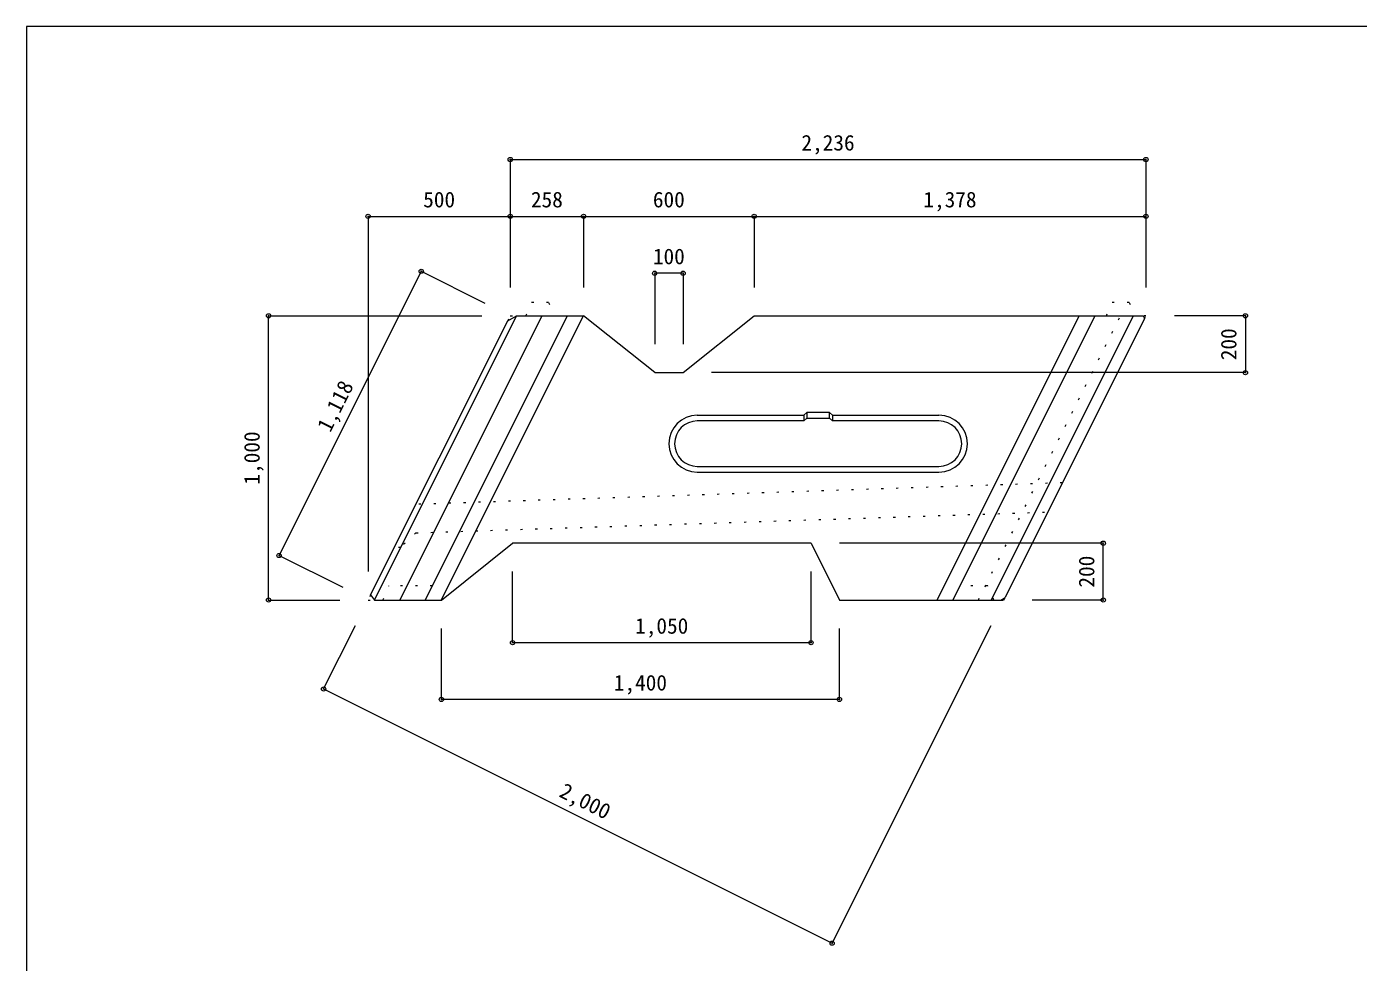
# Model space of a CAD drawing. Units: millimetres, scale not verified. Extents: x 165 to 8745, y 150 to 6150.
# Drawn here: x 165 to 4850, y 2858 to 6150 of the extents above; entities that cross this region are included whole.
import ezdxf
from ezdxf.enums import TextEntityAlignment as Align

# ---------------------------------------------------------------- set-up
doc = ezdxf.new("R2010")
doc.units = ezdxf.units.MM
doc.header["$LTSCALE"] = 30
doc.header["$PDMODE"] = 32
doc.header["$PDSIZE"] = 15
doc.linetypes.add('DOTTED', pattern=[1.75, 0.25, -1.5])
for name, color, linetype, lineweight in [('_0-0_', 7, 'Continuous', 18), ('_0-1_', 7, 'Continuous', 18), ('_0-2_', 4, 'Continuous', 9)]:
    doc.layers.add(name, color=color, linetype=linetype, lineweight=lineweight)
doc.styles.add('ＭＳ ゴシック', font='')
doc.styles.get('ＭＳ ゴシック').set_extended_font_data('MS Gothic')

msp = doc.modelspace()

# ---------------------------------------------------------------- linework, layer by layer
at = {"layer": '_0-0_'}
for p, q in [((8745, 6150), (165, 6150)), ((165, 6150), (165, 150))]:
    msp.add_line(p, q, dxfattribs=at)
at = {"layer": '_0-1_', "linetype": 'DOTTED'}
for p, q in [((1921.23, 5132.5), (1941.23, 5179.5)), ((2001.23, 5179.5), (1941.23, 5179.5)), ((2001.23, 5179.5), (2021.23, 5132.5)), ((3963.45, 5132.5), (3983.45, 5179.5)), ((4043.45, 5179.5), (3983.45, 5179.5)), ((4043.45, 5179.5), (4063.45, 5132.5)), ((1857.29, 5114.61), (1866.23, 5132.5)), ((1866.23, 5132.5), (1888.59, 5132.5)), ((3512.86, 4132.5), (4012.86, 5132.5)), ((4102.3, 5132.5), (4092.3, 5132.5)), ((4097.83, 5123.56), (4102.3, 5132.5)), ((3808.47, 4544.83), (1534.43, 4468.9)), ((1534.48, 4368.9), (3757.11, 4442.12)), ((1534.48, 4368.9), (1481.12, 4317.55)), ((1481.12, 4317.55), (1458.76, 4317.55)), ((1418.23, 4132.5), (1439.51, 4182.5)), ((1592.48, 4182.5), (1439.51, 4182.5)), ((3546.03, 4182.5), (3448.42, 4182.5)), ((3567.3, 4132.5), (3546.03, 4182.5)), ((1375.18, 4150.39), (1366.23, 4132.5)), ((1366.23, 4132.5), (1388.59, 4132.5)), ((3592.3, 4132.5), (3602.3, 4132.5)), ((3602.3, 4132.5), (3606.77, 4141.44))]:
    msp.add_line(p, q, dxfattribs=at)
at = {"layer": '_0-1_'}
for p, q in [((1375.18, 4150.39), (1857.29, 5114.61)), ((1388.59, 4132.5), (1888.59, 5132.5)), ((1478.04, 4132.5), (1978.04, 5132.5)), ((1567.48, 4132.5), (2067.48, 5132.5)), ((1623.38, 4132.5), (2123.38, 5132.5)), ((1857.29, 5114.61), (1888.59, 5132.5)), ((1888.59, 5132.5), (2124.23, 5132.5)), ((2374.23, 4932.5), (2124.23, 5132.5)), ((2474.23, 4932.5), (2724.23, 5132.5)), ((2724.23, 5132.5), (4092.3, 5132.5)), ((3367.51, 4132.5), (3867.51, 5132.5)), ((3423.42, 4132.5), (3923.42, 5132.5)), ((4057.58, 5132.5), (3557.58, 4132.5)), ((4097.83, 5123.56), (3606.77, 4141.44)), ((4092.3, 5132.5), (4097.83, 5123.56)), ((2374.23, 4932.5), (2474.23, 4932.5)), ((2524.23, 4782.5), (2899.23, 4782.5)), ((2909.23, 4792.5), (2899.23, 4782.5)), ((2899.23, 4782.5), (2899.23, 4762.5)), ((2909.23, 4792.5), (2909.23, 4772.5)), ((2989.23, 4792.5), (2909.23, 4792.5)), ((2989.23, 4792.5), (2999.23, 4782.5)), ((2989.23, 4772.5), (2989.23, 4792.5)), ((2999.23, 4782.5), (2999.23, 4762.5)), ((2999.23, 4782.5), (3374.23, 4782.5)), ((2899.23, 4762.5), (2524.23, 4762.5)), ((2909.23, 4772.5), (2899.23, 4762.5)), ((2909.23, 4772.5), (2989.23, 4772.5)), ((2989.23, 4772.5), (2999.23, 4762.5)), ((3374.23, 4762.5), (2999.23, 4762.5)), ((2524.23, 4602.5), (3374.23, 4602.5)), ((2524.23, 4582.5), (3374.23, 4582.5)), ((1624.23, 4132.5), (1874.23, 4332.5)), ((2924.23, 4332.5), (1874.23, 4332.5)), ((2924.23, 4332.5), (3024.23, 4132.5)), ((1375.18, 4150.39), (1388.59, 4132.5)), ((1388.59, 4132.5), (1624.23, 4132.5)), ((3024.23, 4132.5), (3592.3, 4132.5)), ((3592.3, 4132.5), (3606.77, 4141.44))]:
    msp.add_line(p, q, dxfattribs=at)
for centre, radius, start, end in [((2524.23, 4682.5), 100, 90, 270), ((3374.23, 4682.5), 100, 270, 90), ((2524.23, 4682.5), 80, 90, 270), ((3374.23, 4682.5), 80, 270, 90)]:
    msp.add_arc(centre, radius, start, end, dxfattribs=at)
at = {"layer": '_0-2_'}
for p, q in [((1866.23, 5682.5), (1866.23, 5232.5)), ((1866.23, 5682.5), (4102.3, 5682.5)), ((4102.3, 5682.5), (4102.3, 5232.5)), ((1366.23, 5482.5), (2724.23, 5482.5)), ((1366.23, 5482.5), (1366.23, 4232.5)), ((2124.23, 5482.5), (2124.23, 5232.5)), ((2724.23, 5482.5), (2724.23, 5232.5)), ((2724.23, 5482.5), (4102.3, 5482.5)), ((1553.18, 5289.02), (1053.18, 4289.02)), ((1553.18, 5289.02), (1776.79, 5177.22)), ((2474.23, 5282.5), (2374.23, 5282.5)), ((2374.23, 5282.5), (2374.23, 5032.5)), ((2474.23, 5282.5), (2474.23, 5032.5)), ((1016.23, 5132.5), (1766.23, 5132.5)), ((1016.23, 4132.5), (1016.23, 5132.5)), ((4452.3, 5132.5), (4202.3, 5132.5)), ((4452.3, 5132.5), (4452.3, 4932.5)), ((4452.3, 4932.5), (2574.23, 4932.5)), ((3952.3, 4332.5), (3024.23, 4332.5)), ((3952.3, 4132.5), (3952.3, 4332.5)), ((1053.18, 4289.02), (1276.79, 4177.22)), ((1874.23, 3982.5), (1874.23, 4232.5)), ((2924.23, 3982.5), (2924.23, 4232.5)), ((1016.23, 4132.5), (1266.23, 4132.5)), ((3952.3, 4132.5), (3702.3, 4132.5)), ((1209.71, 3819.45), (1321.51, 4043.06)), ((1624.23, 3782.5), (1624.23, 4032.5)), ((2998.56, 2925.02), (3557.58, 4043.06)), ((3024.23, 3782.5), (3024.23, 4032.5)), ((1874.23, 3982.5), (2924.23, 3982.5)), ((1209.71, 3819.45), (2998.56, 2925.02)), ((3024.23, 3782.5), (1624.23, 3782.5))]:
    msp.add_line(p, q, dxfattribs=at)
for p in [(1866.23, 5682.5), (4102.3, 5682.5), (1366.23, 5482.5), (1866.23, 5482.5), (2124.23, 5482.5), (2724.23, 5482.5), (4102.3, 5482.5), (1553.18, 5289.02), (2374.23, 5282.5), (2474.23, 5282.5), (1016.23, 5132.5), (4452.3, 5132.5), (4452.3, 4932.5), (3952.3, 4332.5), (1053.18, 4289.02), (1016.23, 4132.5), (3952.3, 4132.5), (1874.23, 3982.5), (2924.23, 3982.5), (1209.71, 3819.45), (1624.23, 3782.5), (3024.23, 3782.5), (2998.56, 2925.02)]:
    msp.add_point(p, dxfattribs=at)

# ---------------------------------------------------------------- texts
at = {"layer": '_0-2_', "style": 'ＭＳ ゴシック'}
for s, p in [('2,236', (2890.52, 5697.5)), ('500', (1559.98, 5497.5)), ('258', (1938.98, 5497.5)), ('600', (2367.98, 5497.5)), ('1,378', (3319.52, 5497.5)), ('100', (2367.98, 5297.5)), ('1,050', (2305.48, 3997.5)), ('1,400', (2230.48, 3797.5))]:
    msp.add_text(s, height=54.99, dxfattribs=at).set_placement(p, align=Align.BOTTOM_LEFT)
for s, rotation, p in [('200', 90, (4437.3, 4976.25)), ('1,118', 63.435, (1247.84, 4711.88)), ('1,000', 90, (1001.23, 4538.75)), ('200', 90, (3937.3, 4176.25)), ('2,000', 333.435, (2026.99, 3427.58))]:
    msp.add_text(s, height=54.99, rotation=rotation, dxfattribs=at).set_placement(p, align=Align.BOTTOM_LEFT)

doc.saveas('drawing.dxf')
